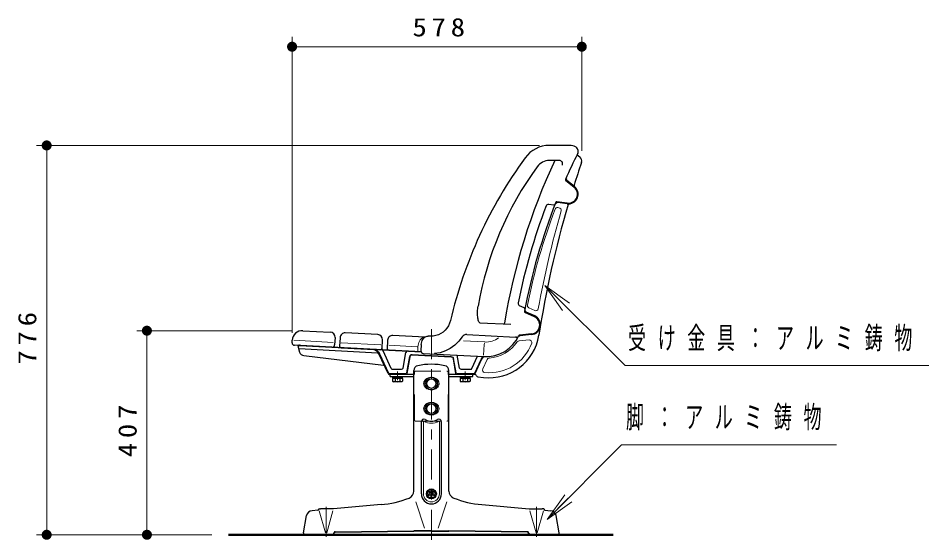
# Model space of a CAD drawing. Units: millimetres on the paper, scale 1:20. Extents: x -385 to 0, y 0 to 267.
# Drawn here: x -152.1 to -61.3, y 116.4 to 168.4 of the extents above; entities that cross this region are included whole.
import ezdxf

# ---------------------------------------------------------------- set-up
doc = ezdxf.new("R2010")
doc.units = ezdxf.units.MM
doc.linetypes.add('USER1', pattern=[4.5, 2.5, -2])
doc.linetypes.add('USER2', pattern=[6, 3, -1, 1, -1])
doc.layers.add('1_20', color=190, linetype='Continuous', lineweight=25)
doc.styles.add('ＭＳ ゴシック', font='')
doc.styles.get('ＭＳ ゴシック').set_extended_font_data('MS Gothic')

# ---------------------------------------------------------------- blocks, each defined once
blk = doc.blocks.new('filled_dot')
at = {"color": 0, "linetype": 'Continuous', "lineweight": -2, "const_width": 1.25}
blk.add_lwpolyline([(-0.625, 0, 1), (0.625, 0, 1)], format="xyb", close=True, dxfattribs=at)

msp = doc.modelspace()

# ---------------------------------------------------------------- linework, layer by layer
at = {"layer": '1_20', "color": 7, "lineweight": 13}
for p, q in [((-124.774, 137.077), (-124.774, 166.6)), ((-95.87, 155.216), (-95.87, 166.6)), ((-124.774, 165.6), (-95.87, 165.6)), ((-100.106, 155.757), (-150.254, 155.757)), ((-149.254, 116.94), (-149.254, 155.757)), ((-99.573, 141.782), (-97.443, 139.669)), ((-99.573, 141.782), (-97.091, 140.024)), ((-97.795, 139.314), (-99.573, 141.782)), ((-124.762, 137.287), (-140.254, 137.287)), ((-139.254, 116.94), (-139.254, 137.287)), ((-99.339, 118.454), (-97.578, 120.933)), ((-99.339, 118.454), (-97.223, 120.581)), ((-96.869, 120.228), (-99.339, 118.454)), ((-133.764, 116.94), (-150.254, 116.94)), ((-132.764, 116.94), (-140.254, 116.94))]:
    msp.add_line(p, q, dxfattribs=at)
at = {"layer": '1_20', "color": 4}
for p, q in [((-97.059, 155.757), (-99.106, 155.757)), ((-98.103, 154.257), (-99.106, 154.257)), ((-96.658, 151.612), (-97.473, 152.243)), ((-97.329, 150.009), (-98.351, 150.147)), ((-98.647, 149.809), (-99.163, 149.878)), ((-101.609, 139.556), (-102.082, 139.772)), ((-100.6, 138.684), (-101.538, 139.112)), ((-106.055, 138.084), (-102.954, 137.922)), ((-110.967, 136.743), (-111.189, 136.755)), ((-107.347, 136.908), (-102.469, 136.652)), ((-100.887, 136.969), (-102.066, 136.856)), ((-111.887, 135.915), (-111.92, 135.291)), ((-111.683, 135.029), (-105.622, 134.711)), ((-115.004, 132.94), (-113.104, 132.94)), ((-115.004, 132.715), (-115.004, 132.94)), ((-115.004, 132.715), (-112.629, 132.715)), ((-109.129, 132.715), (-106.754, 132.715)), ((-108.654, 132.94), (-106.754, 132.94)), ((-106.754, 132.715), (-106.754, 132.94))]:
    msp.add_line(p, q, dxfattribs=at)
at = {"layer": '1_20'}
for p, q in [((-96.318, 154.813), (-96.06, 154.608)), ((-96.612, 151.672), (-97.361, 152.251)), ((-97.339, 149.934), (-98.277, 150.061)), ((-100.569, 138.752), (-101.43, 139.145)), ((-123.709, 137.286), (-120.963, 137.142)), ((-124.773, 136.09), (-124.76, 136.34)), ((-120.49, 136.617), (-120.529, 135.868)), ((-115.247, 136.342), (-115.292, 135.493)), ((-111.532, 136.648), (-114.722, 136.815)), ((-100.88, 136.894), (-102.047, 136.782)), ((-120.792, 135.631), (-124.537, 135.827)), ((-124.18, 135.658), (-124.023, 135.147)), ((-124.081, 135.504), (-116.246, 135.094)), ((-124.029, 135.852), (-111.912, 135.217)), ((-124.013, 135.8), (-111.893, 135.165)), ((-123.605, 134.797), (-115.649, 133.835)), ((-115.194, 133.027), (-116.108, 134.987)), ((-114.876, 133.527), (-115.695, 135.284)), ((-113.697, 133.564), (-113.424, 135.113)), ((-108.061, 133.564), (-108.289, 134.859)), ((-106.832, 133.527), (-106.264, 134.745)), ((-106.513, 133.027), (-105.871, 134.405)), ((-115.058, 132.94), (-112.629, 132.94)), ((-114.74, 133.44), (-113.844, 133.44)), ((-112.629, 121.298), (-112.629, 133.309)), ((-109.129, 121.298), (-109.129, 133.309)), ((-109.129, 132.94), (-106.55, 132.94)), ((-107.913, 133.44), (-106.968, 133.44)), ((-106.367, 132.774), (-106.42, 132.865)), ((-106.256, 132.7), (-105.692, 132.632)), ((-111.879, 121.015), (-111.879, 128.216)), ((-109.879, 121.015), (-109.879, 128.216)), ((-115.899, 119.942), (-120.64, 119.527)), ((-105.859, 119.942), (-101.117, 119.527)), ((-122.208, 119.39), (-122.783, 119.34)), ((-122.07, 119.53), (-121.941, 119.537)), ((-120.816, 119.537), (-121.941, 119.537)), ((-120.64, 119.527), (-120.816, 119.537)), ((-101.117, 119.527), (-100.941, 119.537)), ((-100.941, 119.537), (-99.816, 119.537)), ((-99.688, 119.53), (-99.816, 119.537)), ((-99.549, 119.39), (-98.975, 119.34)), ((-123.627, 117.116), (-123.321, 118.847)), ((-98.131, 117.116), (-98.436, 118.847)), ((-120.473, 117.241), (-112.629, 117.34)), ((-120.472, 117.212), (-112.629, 117.311)), ((-110.879, 117.34), (-112.629, 117.34)), ((-110.879, 117.311), (-112.629, 117.311)), ((-110.879, 117.34), (-109.129, 117.34)), ((-110.879, 117.311), (-109.129, 117.311)), ((-101.285, 117.241), (-109.129, 117.34)), ((-101.285, 117.212), (-109.129, 117.311)), ((-120.646, 116.94), (-123.567, 116.94)), ((-120.599, 117.051), (-120.568, 117.167)), ((-120.571, 117.044), (-120.54, 117.16)), ((-101.187, 117.044), (-101.218, 117.16)), ((-101.159, 117.051), (-101.19, 117.167)), ((-98.19, 116.94), (-101.111, 116.94))]:
    msp.add_line(p, q, dxfattribs=at)
at = {"layer": '1_20', "lineweight": 13}
for p, q in [((-98.149, 149.539), (-98.269, 149.556)), ((-100.562, 139.299), (-101.154, 139.568)), ((-120.666, 136.125), (-124.611, 136.332)), ((-101.13, 136.368), (-102.128, 136.272)), ((-115.922, 135.877), (-119.867, 136.083)), ((-112.288, 135.686), (-115.124, 135.835)), ((-112.238, 135.293), (-112.218, 135.682)), ((-115.123, 133.06), (-116.02, 134.983)), ((-113.35, 133.101), (-113.067, 134.706)), ((-113.301, 133.019), (-113.005, 134.695)), ((-113.301, 133.019), (-113.005, 134.695)), ((-112.811, 134.849), (-108.89, 134.644)), ((-112.808, 134.912), (-108.887, 134.707)), ((-108.457, 133.019), (-108.716, 134.49)), ((-108.407, 133.101), (-108.654, 134.501)), ((-106.585, 133.06), (-105.96, 134.401)), ((-105.753, 133.474), (-105.321, 134.401)), ((-115.058, 133.019), (-113.449, 133.019)), ((-108.309, 133.019), (-106.649, 133.019))]:
    msp.add_line(p, q, dxfattribs=at)
at = {"layer": '1_20', "color": 7, "linetype": 'USER2', "lineweight": 13}
msp.add_line((-110.879, 116.44), (-110.879, 137.959), dxfattribs=at)
at = {"layer": '1_20', "color": 40}
for p, q in [((-119.991, 136.591), (-120.035, 135.742)), ((-116.22, 136.894), (-119.465, 137.064)), ((-115.791, 135.519), (-115.746, 136.368)), ((-119.893, 135.584), (-115.949, 135.377))]:
    msp.add_line(p, q, dxfattribs=at)
at = {"layer": '1_20', "color": 120, "lineweight": 13}
for p, q in [((-107.688, 136.271), (-105.546, 136.159)), ((-105.663, 134.84), (-105.606, 135.92))]:
    msp.add_line(p, q, dxfattribs=at)
at = {"layer": '1_20', "color": 7}
for p, q in [((-114.779, 132.715), (-113.729, 132.715)), ((-114.779, 132.715), (-114.779, 132.64)), ((-114.779, 132.64), (-113.729, 132.64)), ((-114.714, 132.64), (-114.714, 132.515)), ((-113.794, 132.64), (-114.714, 132.64)), ((-114.287, 132.64), (-114.254, 132.515)), ((-114.254, 132.64), (-114.22, 132.515)), ((-113.794, 132.64), (-113.794, 132.515)), ((-113.729, 132.64), (-113.729, 132.715)), ((-108.029, 132.715), (-106.979, 132.715)), ((-108.029, 132.715), (-108.029, 132.64)), ((-108.029, 132.64), (-106.979, 132.64)), ((-107.964, 132.64), (-107.964, 132.515)), ((-107.044, 132.64), (-107.964, 132.64)), ((-107.537, 132.64), (-107.504, 132.515)), ((-107.504, 132.64), (-107.47, 132.515)), ((-107.044, 132.64), (-107.044, 132.515)), ((-106.979, 132.64), (-106.979, 132.715)), ((-113.794, 132.515), (-114.714, 132.515)), ((-107.044, 132.515), (-107.964, 132.515)), ((-111.025, 121.02), (-111.213, 120.959)), ((-111.182, 120.863), (-110.994, 120.925)), ((-111.116, 121.257), (-111, 121.097)), ((-110.919, 121.155), (-111.036, 121.315)), ((-110.929, 120.877), (-110.929, 120.679)), ((-110.722, 121.315), (-110.838, 121.155)), ((-110.829, 120.679), (-110.829, 120.877)), ((-110.763, 120.925), (-110.575, 120.863)), ((-110.757, 121.097), (-110.641, 121.257)), ((-110.544, 120.959), (-110.732, 121.02)), ((-123.629, 117.09), (-123.629, 117.061))]:
    msp.add_line(p, q, dxfattribs=at)
at = {"layer": '1_20', "color": 4, "linetype": 'USER2', "lineweight": 13}
for p, q in [((-114.254, 132.363), (-114.254, 133.214)), ((-107.504, 132.363), (-107.504, 133.214))]:
    msp.add_line(p, q, dxfattribs=at)
at = {"layer": '1_20', "color": 204, "linetype": 'USER1', "lineweight": 13}
for p, q in [((-112.571, 128.415), (-112.571, 133.115)), ((-112.421, 133.265), (-109.337, 133.265)), ((-109.187, 128.415), (-109.187, 133.115)), ((-112.421, 128.265), (-109.337, 128.265))]:
    msp.add_line(p, q, dxfattribs=at)
at = {"layer": '1_20', "color": 131}
for p, q in [((-114.745, 132.515), (-114.745, 132.24)), ((-113.763, 132.515), (-114.745, 132.515)), ((-114.745, 132.24), (-114.666, 132.195)), ((-113.841, 132.195), (-114.666, 132.195)), ((-114.499, 132.515), (-114.499, 132.24)), ((-114.008, 132.515), (-114.008, 132.24)), ((-113.763, 132.24), (-113.841, 132.195)), ((-113.763, 132.515), (-113.763, 132.24)), ((-107.995, 132.515), (-107.995, 132.24)), ((-107.013, 132.515), (-107.995, 132.515)), ((-107.995, 132.24), (-107.916, 132.195)), ((-107.091, 132.195), (-107.916, 132.195)), ((-107.749, 132.515), (-107.749, 132.24)), ((-107.258, 132.515), (-107.258, 132.24)), ((-107.013, 132.24), (-107.091, 132.195)), ((-107.013, 132.515), (-107.013, 132.24))]:
    msp.add_line(p, q, dxfattribs=at)
at = {"layer": '1_20', "color": 204, "lineweight": 13}
for p, q in [((-111.675, 121.015), (-111.675, 128.216)), ((-110.083, 121.015), (-110.083, 128.216)), ((-112.413, 120.218), (-111.557, 117.592)), ((-109.345, 120.218), (-110.201, 117.592)), ((-122.067, 119.312), (-121.439, 117.146)), ((-120.699, 119.322), (-121.32, 117.146)), ((-101.059, 119.322), (-100.438, 117.146)), ((-99.69, 119.312), (-100.319, 117.146))]:
    msp.add_line(p, q, dxfattribs=at)
at = {"layer": '1_20', "color": 2, "linetype": 'USER2', "lineweight": 13}
for p, q in [((-121.379, 116.719), (-121.379, 120.064)), ((-100.379, 116.719), (-100.379, 120.064))]:
    msp.add_line(p, q, dxfattribs=at)
at = {"layer": '1_20', "color": 7, "lineweight": 50}
msp.add_line((-131.131, 116.94), (-92.737, 116.94), dxfattribs=at)
at = {"layer": '1_20', "color": 7, "lineweight": 13}
for points in [[(-99.573, 141.782), (-91.53, 133.805), (-61.256, 133.805)], [(-99.339, 118.454), (-91.919, 125.912), (-70.463, 125.912)]]:
    msp.add_lwpolyline(points, dxfattribs=at)
at = {"layer": '1_20', "color": 4}
for points in [[(-106.055, 138.084), (-106.085, 138.096), (-106.115, 138.126), (-106.144, 138.176), (-106.171, 138.243), (-106.196, 138.327), (-106.218, 138.426), (-106.237, 138.537), (-106.252, 138.66), (-106.263, 138.79), (-106.271, 138.927), (-106.274, 139.066), (-106.272, 139.206), (-106.267, 139.344), (-106.257, 139.476), (-106.244, 139.601), (-106.226, 139.716)], [(-108.98, 138.293), (-109.062, 138.025), (-109.178, 137.772), (-109.326, 137.538), (-109.504, 137.328), (-109.708, 137.145), (-109.934, 136.993), (-110.178, 136.875), (-110.434, 136.793), (-110.699, 136.749), (-110.967, 136.743)], [(-111.887, 135.915), (-111.872, 136.052), (-111.841, 136.184), (-111.795, 136.308), (-111.735, 136.423), (-111.664, 136.523), (-111.581, 136.608), (-111.49, 136.675), (-111.393, 136.723), (-111.292, 136.75), (-111.189, 136.755)], [(-107.793, 136.681), (-108.133, 136.234), (-108.534, 135.844), (-108.987, 135.52), (-109.483, 135.268), (-110.009, 135.095), (-110.554, 135.005)]]:
    msp.add_lwpolyline(points, dxfattribs=at)
at = {"layer": '1_20', "lineweight": 13}
msp.add_lwpolyline([(-112.218, 135.682), (-112.202, 135.835), (-112.17, 135.983), (-112.123, 136.123), (-112.063, 136.252), (-111.989, 136.367), (-111.906, 136.464), (-111.813, 136.543), (-111.714, 136.6)], dxfattribs=at)
at = {"layer": '1_20', "color": 204, "lineweight": 13}
for points in [[(-111.648, 132.015), (-111.645, 131.961), (-111.636, 131.907), (-111.622, 131.853), (-111.601, 131.801), (-111.576, 131.751), (-111.545, 131.703), (-111.509, 131.657), (-111.468, 131.613), (-111.423, 131.573), (-111.373, 131.536), (-111.32, 131.503), (-111.263, 131.474), (-111.204, 131.449), (-111.142, 131.428), (-111.078, 131.411), (-111.012, 131.4), (-110.946, 131.393), (-110.879, 131.39), (-110.812, 131.393), (-110.745, 131.4), (-110.68, 131.411), (-110.616, 131.428), (-110.554, 131.449), (-110.494, 131.474), (-110.438, 131.503), (-110.385, 131.536), (-110.335, 131.573), (-110.29, 131.613), (-110.249, 131.657), (-110.213, 131.703), (-110.182, 131.751), (-110.156, 131.801), (-110.136, 131.853), (-110.122, 131.907), (-110.113, 131.961), (-110.11, 132.015), (-110.113, 132.07), (-110.122, 132.124), (-110.136, 132.177), (-110.156, 132.229), (-110.182, 132.279), (-110.213, 132.328), (-110.249, 132.374), (-110.29, 132.417), (-110.335, 132.457), (-110.385, 132.494), (-110.438, 132.527), (-110.494, 132.556), (-110.554, 132.582), (-110.616, 132.602), (-110.68, 132.619), (-110.745, 132.631), (-110.812, 132.638), (-110.879, 132.64), (-110.946, 132.638), (-111.012, 132.631), (-111.078, 132.619), (-111.142, 132.602), (-111.204, 132.582), (-111.263, 132.556), (-111.32, 132.527), (-111.373, 132.494), (-111.423, 132.457), (-111.468, 132.417), (-111.509, 132.374), (-111.545, 132.328), (-111.576, 132.279), (-111.601, 132.229), (-111.622, 132.177), (-111.636, 132.124), (-111.645, 132.07)], [(-111.648, 129.515), (-111.645, 129.461), (-111.636, 129.407), (-111.622, 129.353), (-111.601, 129.301), (-111.576, 129.251), (-111.545, 129.203), (-111.509, 129.157), (-111.468, 129.113), (-111.423, 129.073), (-111.373, 129.036), (-111.32, 129.003), (-111.263, 128.974), (-111.204, 128.949), (-111.142, 128.928), (-111.078, 128.911), (-111.012, 128.9), (-110.946, 128.893), (-110.879, 128.89), (-110.812, 128.893), (-110.745, 128.9), (-110.68, 128.911), (-110.616, 128.928), (-110.554, 128.949), (-110.494, 128.974), (-110.438, 129.003), (-110.385, 129.036), (-110.335, 129.073), (-110.29, 129.113), (-110.249, 129.157), (-110.213, 129.203), (-110.182, 129.251), (-110.156, 129.301), (-110.136, 129.353), (-110.122, 129.407), (-110.113, 129.461), (-110.11, 129.515), (-110.113, 129.57), (-110.122, 129.624), (-110.136, 129.677), (-110.156, 129.729), (-110.182, 129.779), (-110.213, 129.828), (-110.249, 129.874), (-110.29, 129.917), (-110.335, 129.957), (-110.385, 129.994), (-110.438, 130.027), (-110.494, 130.056), (-110.554, 130.082), (-110.616, 130.102), (-110.68, 130.119), (-110.745, 130.131), (-110.812, 130.138), (-110.879, 130.14), (-110.946, 130.138), (-111.012, 130.131), (-111.078, 130.119), (-111.142, 130.102), (-111.204, 130.082), (-111.263, 130.056), (-111.32, 130.027), (-111.373, 129.994), (-111.423, 129.957), (-111.468, 129.917), (-111.509, 129.874), (-111.545, 129.828), (-111.576, 129.779), (-111.601, 129.729), (-111.622, 129.677), (-111.636, 129.624), (-111.645, 129.57)]]:
    msp.add_lwpolyline(points, close=True, dxfattribs=at)
at = {"layer": '1_20'}
for centre, radius in [((-110.879, 132.015), 0.625), ((-110.879, 132.015), 0.479), ((-110.879, 129.515), 0.625), ((-110.879, 129.515), 0.479)]:
    msp.add_circle(centre, radius, dxfattribs=at)
at = {"layer": '1_20', "color": 204, "lineweight": 13}
for centre in [(-110.879, 132.015), (-110.879, 129.515)]:
    msp.add_circle(centre, 0.45, dxfattribs=at)
at = {"layer": '1_20', "color": 7}
msp.add_circle((-110.879, 121.015), 0.5, dxfattribs=at)
at = {"layer": '1_20', "color": 4}
for centre, radius, start, end in [((-99.106, 152.757), 3, 90, 143.93385), ((-97.059, 154.507), 1.25, 63.71986, 90), ((-96.727, 155.18), 0.5, 333.36399, 63.71986), ((-65.066, 127.965), 45.111, 143.93385, 166.76595), ((-42.76, 128.112), 59.875, 153.36399, 156.10762), ((-73.3, 133.962), 33.425, 143.93385, 170.08775), ((-42.76, 128.112), 61.625, 154.89629, 170.73941), ((-99.106, 152.757), 1.5, 90, 143.93385), ((-98.103, 153.935), 0.322, 334.98648, 90), ((-97.412, 152.322), 0.1, 156.10762, 232.28941), ((-97.208, 150.9), 0.9, 262.28941, 52.28941), ((-42.76, 128.112), 59.875, 158.47119, 169.30762), ((-98.364, 150.048), 0.1, 82.28941, 158.47119), ((-42.76, 128.112), 60.65, 159.12896, 168.64985), ((-99.196, 149.631), 0.25, 82.28941, 159.12896), ((-98.634, 149.908), 0.1, 262.28941, 338.69025), ((-101.978, 139.999), 0.25, 168.64985, 245.48941), ((-101.65, 139.465), 0.1, 349.08857, 65.48941), ((-101.497, 139.203), 0.1, 169.30762, 245.48941), ((-100.973, 137.865), 0.9, 275.48941, 65.48941), ((-105.432, 138.331), 1.875, 348.43996, 350.73941), ((-107.373, 136.409), 0.5, 87, 146.98921), ((-105.432, 138.331), 3.625, 267, 334.9921), ((-102.477, 136.502), 0.15, 328.25266, 87), ((-102.056, 136.756), 0.1, 95.48941, 154.9921), ((-111.67, 135.278), 0.25, 177, 267), ((-110.553, 134.987), 0.0177, 95.03004, 267)]:
    msp.add_arc(centre, radius, start, end, dxfattribs=at)
at = {"layer": '1_20'}
for centre, radius, start, end in [((-96.37, 154.663), 0.15, 51.54842, 83.23143), ((-96.411, 154.695), 0.15, 51.54842, 63.12501), ((-96.37, 154.216), 0.5, 341.04053, 51.54842), ((-1.323, 121.564), 100, 161.04053, 162.41107), ((-97.269, 152.37), 0.15, 155.08941, 232.28941), ((-96.552, 151.752), 0.1, 162.41107, 232.28941), ((-97.208, 150.9), 0.975, 262.28941, 52.28941), ((-98.298, 149.913), 0.15, 82.28941, 159.48941), ((-97.141, 149.827), 0.1, 93.5709, 163.56547), ((-1.323, 121.564), 100, 163.56547, 171.21744), ((-101.368, 139.281), 0.15, 168.28941, 245.48941), ((-100.973, 137.865), 0.975, 275.48941, 65.48941), ((-123.762, 136.287), 1, 87, 177), ((-120.989, 136.643), 0.5, 357, 87), ((-114.748, 136.316), 0.5, 87, 177), ((-105.092, 137.596), 5, 263.10851, 351.21744), ((-102.032, 136.633), 0.15, 95.48941, 153.45853), ((-124.524, 136.077), 0.25, 177, 267), ((-124.036, 135.702), 0.15, 87, 197), ((-124.02, 135.65), 0.15, 87, 197), ((-124.077, 135.579), 0.075, 197, 267), ((-120.779, 135.881), 0.25, 267, 357), ((-116.788, 134.67), 0.75, 25, 87), ((-115.831, 135.221), 0.15, 25, 87), ((-115.142, 135.485), 0.15, 177, 267), ((-123.545, 135.293), 0.5, 197, 263.10851), ((-116.254, 134.944), 0.15, 27.14383, 87), ((-113.276, 135.087), 0.15, 87, 170), ((-105.191, 134.088), 0.75, 123.90023, 155), ((-115.667, 133.686), 0.15, 25, 83.10851), ((-113.844, 133.59), 0.15, 270, 350), ((-112.129, 133.309), 0.5, 101.94034, 180), ((-110.879, 127.398), 6.542, 78.05966, 101.94034), ((-109.629, 133.309), 0.5, 0, 78.05966), ((-107.913, 133.59), 0.15, 190, 270), ((-115.058, 133.09), 0.15, 205, 270), ((-114.74, 133.59), 0.15, 205, 270), ((-106.968, 133.59), 0.15, 270, 335), ((-106.649, 133.09), 0.15, 270, 335), ((-106.55, 132.79), 0.15, 30, 90), ((-106.238, 132.849), 0.15, 210, 263.10851), ((-111.629, 128.216), 0.25, 60, 180), ((-110.879, 129.515), 1.25, 240, 300), ((-110.129, 128.216), 0.25, 0, 120), ((-113.379, 121.298), 0.75, 291.5085, 0), ((-110.879, 121.015), 1, 180, 0), ((-108.379, 121.298), 0.75, 180, 248.4915), ((-116.77, 129.904), 10, 275, 291.5085), ((-104.987, 129.904), 10, 248.4915, 265), ((-122.731, 118.742), 0.6, 95, 170), ((-122.217, 119.49), 0.1, 275, 356.2213), ((-122.067, 119.48), 0.05, 93, 176.2213), ((-99.69, 119.48), 0.05, 3.7787, 87), ((-99.541, 119.49), 0.1, 183.7787, 265), ((-99.027, 118.742), 0.6, 10, 85), ((-120.471, 117.141), 0.1, 90.72343, 165), ((-120.471, 117.141), 0.0711, 90.72343, 165), ((-101.286, 117.141), 0.1, 15, 89.27657), ((-101.286, 117.141), 0.0711, 15, 89.27657), ((-123.479, 117.09), 0.15, 170, 273), ((-123.479, 117.061), 0.15, 180, 233.8186), ((-120.744, 117.09), 0.15, 270, 345), ((-120.744, 117.09), 0.179, 303.03584, 345), ((-101.014, 117.09), 0.179, 195, 236.96416), ((-101.014, 117.09), 0.15, 195, 270), ((-98.279, 117.09), 0.15, 267, 10), ((-98.279, 117.061), 0.15, 306.1814, 0)]:
    msp.add_arc(centre, radius, start, end, dxfattribs=at)
at = {"layer": '1_20', "lineweight": 13}
for centre, radius, start, end in [((-42.76, 128.112), 59.7, 159.11283, 168.66598), ((-1.323, 121.564), 100.5, 164.0253, 169.73007), ((-98.303, 149.308), 0.25, 82.28941, 159.11283), ((-98.182, 149.292), 0.25, 344.0253, 82.28941), ((-101.05, 139.796), 0.25, 168.66598, 245.48941), ((-100.459, 139.526), 0.25, 245.48941, 349.73007), ((-102.104, 136.023), 0.25, 95.48941, 145.26484), ((-101.106, 136.119), 0.25, 339.67005, 95.48941), ((-116.699, 134.666), 0.75, 25, 87), ((-105.092, 137.596), 4.5, 264.12279, 339.67005), ((-105.432, 138.331), 3.8, 274.77855, 325.26484), ((-112.821, 134.663), 0.25, 87, 170), ((-112.821, 134.663), 0.187, 87, 170), ((-112.821, 134.663), 0.187, 87, 170), ((-108.9, 134.457), 0.187, 10, 87), ((-108.9, 134.457), 0.25, 10, 87), ((-105.28, 134.084), 0.75, 122.77394, 155), ((-105.095, 134.295), 0.25, 94.77855, 155), ((-115.058, 133.09), 0.0714, 205, 270), ((-113.449, 133.119), 0.1, 270, 350), ((-108.309, 133.119), 0.1, 190, 270), ((-106.649, 133.09), 0.0714, 270, 335), ((-105.527, 133.368), 0.25, 155, 264.12279)]:
    msp.add_arc(centre, radius, start, end, dxfattribs=at)
at = {"layer": '1_20', "color": 40}
for centre, radius, start, end in [((-119.491, 136.564), 0.5, 87, 177), ((-116.246, 136.394), 0.5, 357, 87), ((-119.885, 135.734), 0.15, 177, 267), ((-115.941, 135.527), 0.15, 267, 357)]:
    msp.add_arc(centre, radius, start, end, dxfattribs=at)
at = {"layer": '1_20', "color": 120, "lineweight": 13}
for centre, radius, start, end in [((-105.432, 138.331), 2.175, 267, 305.4622), ((-105.356, 135.907), 0.25, 135.32226, 177)]:
    msp.add_arc(centre, radius, start, end, dxfattribs=at)
at = {"layer": '1_20', "color": 204, "linetype": 'USER1', "lineweight": 13}
for centre, radius, start, end in [((-112.421, 133.115), 0.15, 90, 180), ((-109.337, 133.115), 0.15, 0, 90), ((-112.421, 128.415), 0.15, 180, 270), ((-109.337, 128.415), 0.15, 270, 0), ((-121.966, 119.51), 0.025, 0, 93), ((-120.791, 119.51), 0.025, 87, 180), ((-100.966, 119.51), 0.025, 0, 93), ((-99.791, 119.51), 0.025, 87, 180)]:
    msp.add_arc(centre, radius, start, end, dxfattribs=at)
at = {"layer": '1_20', "color": 131}
for centre, radius, start, end in [((-114.622, 132.453), 0.245, 240.00001, 299.99999), ((-114.254, 132.884), 0.689, 249.136, 290.864), ((-113.886, 132.453), 0.245, 240.00001, 299.99999), ((-107.872, 132.453), 0.245, 240.00001, 299.99999), ((-107.504, 132.884), 0.689, 249.136, 290.864), ((-107.136, 132.453), 0.245, 240.00001, 299.99999)]:
    msp.add_arc(centre, radius, start, end, dxfattribs=at)
at = {"layer": '1_20', "color": 204, "lineweight": 13}
for centre, radius, start, end in [((-111.629, 128.216), 0.0461, 60, 180), ((-110.879, 129.515), 1.454, 240, 300), ((-110.129, 128.216), 0.0461, 0, 120), ((-110.879, 121.015), 0.796, 180, 0)]:
    msp.add_arc(centre, radius, start, end, dxfattribs=at)
at = {"layer": '1_20', "color": 7}
for centre, radius, start, end in [((-110.879, 121.015), 0.4, 142.60153, 181.39845), ((-111.229, 121.006), 0.05, 181.39844, 287.99999), ((-111.167, 120.816), 0.05, 108.00004, 214.60153), ((-111.157, 121.227), 0.05, 36.00005, 142.60154), ((-110.995, 121.345), 0.05, 109.39845, 216), ((-111.041, 121.067), 0.05, 288.00001, 36.00004), ((-110.879, 121.015), 0.4, 70.60153, 109.39845), ((-110.979, 120.877), 0.05, 0.00001, 108.00003), ((-110.879, 121.185), 0.05, 216, 324.00002), ((-110.779, 120.877), 0.05, 72.00001, 180.00003), ((-110.717, 121.067), 0.05, 144.00001, 252.00002), ((-110.763, 121.345), 0.05, 324.00004, 70.60153), ((-110.601, 121.227), 0.05, 37.39846, 144.00001), ((-110.591, 120.816), 0.05, 325.39846, 72.00001), ((-110.879, 121.015), 0.4, 358.60154, 37.39846), ((-110.529, 121.006), 0.05, 252.00003, 358.60152), ((-110.879, 121.015), 0.4, 214.60153, 253.39845), ((-110.979, 120.679), 0.05, 253.39846, 0.00001), ((-110.779, 120.679), 0.05, 180.00003, 286.60153), ((-110.879, 121.015), 0.4, 286.60152, 325.39844)]:
    msp.add_arc(centre, radius, start, end, dxfattribs=at)

# ---------------------------------------------------------------- block references
at = {"layer": '1_20', "color": 7, "lineweight": 13, "xscale": 0.4, "yscale": 0.4}
msp.add_blockref('filled_dot', (-124.774, 165.6), dxfattribs=at)
for p, rotation in [((-95.87, 165.6), 180), ((-149.254, 155.757), 270), ((-139.254, 137.287), 270), ((-149.254, 116.94), 90), ((-139.254, 116.94), 90)]:
    msp.add_blockref('filled_dot', p, dxfattribs=dict(at, rotation=rotation))

# ---------------------------------------------------------------- texts
at = {"layer": '1_20', "color": 7, "style": 'ＭＳ ゴシック'}
for s, insert, char_height, attachment_point in [('\\T1.33;\\W1.15;578', (-109.905, 166.6), 1.833, 8), ('\\T1.64;\\W0.6;受け金具：アルミ鋳物', (-91.256, 136.455), 2.199, 4), ('\\T1.64;\\W0.6;脚：アルミ鋳物', (-91.463, 128.562), 2.199, 4)]:
    msp.add_mtext(s, dxfattribs=dict(at, insert=insert, char_height=char_height, attachment_point=attachment_point))
at = {"layer": '1_20', "color": 7, "char_height": 1.833, "attachment_point": 8, "rotation": 90, "style": 'ＭＳ ゴシック'}
for s, insert in [('\\T1.33;\\W1.15;776', (-150.254, 136.765)), ('\\T1.33;\\W1.15;407', (-140.254, 127.529))]:
    msp.add_mtext(s, dxfattribs=dict(at, insert=insert))

doc.saveas('drawing.dxf')
